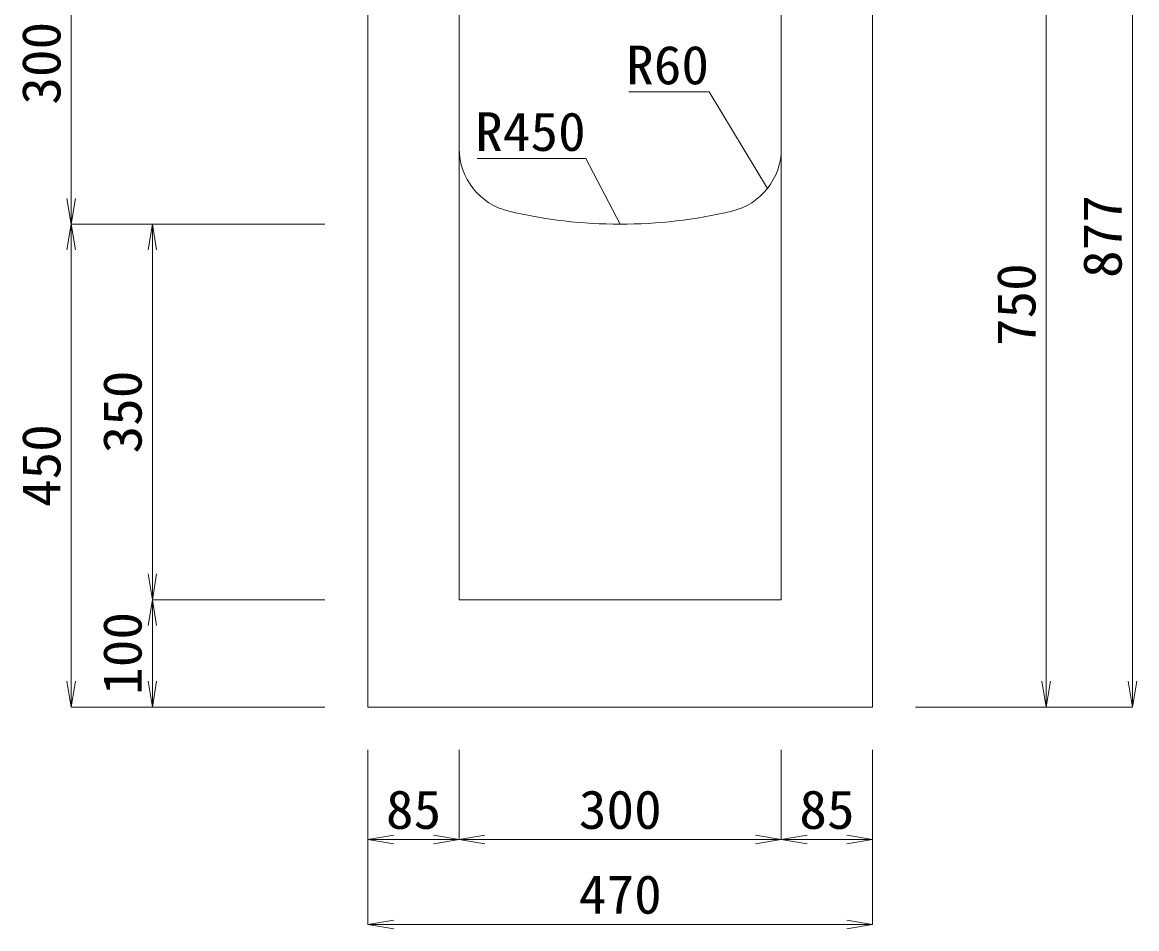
# Model space of a CAD drawing. Units: millimetres at full size. Extents: x -734 to 58102, y 49499 to 87169.
# Drawn here: x 5253 to 6290, y 65266 to 66111 of the extents above; entities that cross this region are included whole.
import ezdxf
from ezdxf.enums import TextEntityAlignment as Align

# ---------------------------------------------------------------- set-up
doc = ezdxf.new("R2010")
doc.units = ezdxf.units.MM
doc.header["$LTSCALE"] = 50
for name, color, linetype, lineweight in [('寸法線', 7, 'Continuous', 13), ('引出線', 4, 'Continuous', 13), ('本体', 2, 'Continuous', 20)]:
    doc.layers.add(name, color=color, linetype=linetype, lineweight=lineweight)
doc.styles.add('ＭＳ 明朝', font='')
doc.styles.get('ＭＳ 明朝').set_extended_font_data('MS Mincho')

# ---------------------------------------------------------------- blocks, each defined once
blk = doc.blocks.new('open_arrow')
at = {"color": 0, "linetype": 'Continuous', "lineweight": -2}
blk.add_lwpolyline([(7.5, 1.25), (0, 0), (7.5, -1.25)], dxfattribs=at)

msp = doc.modelspace()

# ---------------------------------------------------------------- linework, layer by layer
at = {"layer": '寸法線'}
for p, q in [((6286.49, 66349.65), (6286.49, 65472.65)), ((5298.14, 66222.65), (5298.14, 65922.65)), ((6206.23, 66222.65), (6206.23, 65472.65)), ((5298.14, 65922.65), (5298.14, 65472.65)), ((5534.48, 65922.65), (5298.14, 65922.65)), ((5534.48, 65922.65), (5298.14, 65922.65)), ((5373.69, 65572.65), (5373.69, 65922.65)), ((5534.48, 65922.65), (5373.69, 65922.65)), ((5534.48, 65572.65), (5373.69, 65572.65)), ((5373.69, 65472.65), (5373.69, 65572.65)), ((5534.48, 65572.65), (5373.69, 65572.65)), ((5534.48, 65472.65), (5298.14, 65472.65)), ((5534.48, 65472.65), (5373.69, 65472.65)), ((6084.52, 65472.65), (6286.49, 65472.65)), ((6084.52, 65472.65), (6206.23, 65472.65)), ((5574.5, 65432.63), (5574.5, 65270.06)), ((5574.5, 65432.63), (5574.5, 65349.11)), ((5659.5, 65432.63), (5659.5, 65349.11)), ((5659.5, 65432.63), (5659.5, 65349.11)), ((5959.5, 65432.63), (5959.5, 65349.11)), ((5959.5, 65432.63), (5959.5, 65349.11)), ((6044.5, 65432.63), (6044.5, 65270.06)), ((6044.5, 65432.63), (6044.5, 65349.11)), ((5574.5, 65349.11), (5659.5, 65349.11)), ((5659.5, 65349.11), (5959.5, 65349.11)), ((5959.5, 65349.11), (6044.5, 65349.11)), ((5574.5, 65270.06), (6044.5, 65270.06))]:
    msp.add_line(p, q, dxfattribs=at)
at = {"layer": '引出線'}
for points in [[(5946.57, 65955.96), (5892.16, 66045.86), (5817.49, 66045.86)], [(5809.5, 65922.65), (5777.28, 65983.79), (5676.27, 65983.79)]]:
    msp.add_lwpolyline(points, dxfattribs=at)
at = {"layer": '本体'}
for p, q in [((5574.5, 66222.65), (5574.5, 65472.65)), ((5659.5, 65993.17), (5659.5, 66222.65)), ((5959.5, 65993.17), (5959.5, 66222.65)), ((6044.5, 65472.65), (6044.5, 66222.65)), ((5659.5, 65993.17), (5659.5, 65572.65)), ((5959.5, 65993.17), (5959.5, 65572.65)), ((5659.5, 65572.65), (5959.5, 65572.65)), ((5574.5, 65472.65), (6044.5, 65472.65))]:
    msp.add_line(p, q, dxfattribs=at)
for centre, radius, start, end in [((5719.5, 65993.17), 60, 180, 256.65785), ((5899.5, 65993.17), 60, 283.34237, 0), ((5809.5, 66372.65), 450, 256.65777, 283.34225)]:
    msp.add_arc(centre, radius, start, end, dxfattribs=at)

# ---------------------------------------------------------------- block references
at = {"layer": '寸法線', "xscale": 3.2, "yscale": 3.2}
for p, rotation in [((5298.14, 65922.65), 90), ((5298.14, 65922.65), 270), ((5373.69, 65922.65), 270), ((5373.69, 65572.65), 90), ((5373.69, 65572.65), 270), ((5298.14, 65472.65), 90), ((5373.69, 65472.65), 90), ((6206.23, 65472.65), 90), ((6286.49, 65472.65), 90), ((5659.5, 65349.11), 180), ((5959.5, 65349.11), 180), ((6044.5, 65349.11), 180), ((6044.5, 65270.06), 180)]:
    msp.add_blockref('open_arrow', p, dxfattribs=dict(at, rotation=rotation))
for p in [(5574.5, 65349.11), (5659.5, 65349.11), (5959.5, 65349.11), (5574.5, 65270.06)]:
    msp.add_blockref('open_arrow', p, dxfattribs=at)
at = {"layer": '引出線', "xscale": 0.0533, "yscale": 0.0533}
for p, rotation in [((5946.57, 65955.96), 121.2), ((5809.5, 65922.65), 117.8)]:
    msp.add_blockref('open_arrow', p, dxfattribs=dict(at, rotation=rotation))

# ---------------------------------------------------------------- texts
at = {"layer": '寸法線', "style": 'ＭＳ 明朝', "width": 1.05}
for s, p in [('300', (5270.12, 66072.65)), ('877', (6258.47, 65911.15)), ('750', (6178.21, 65847.65)), ('350', (5345.67, 65747.65)), ('450', (5270.12, 65697.65)), ('100', (5345.67, 65522.65))]:
    msp.add_text(s, height=36.03, rotation=90, dxfattribs=at).set_placement(p, align=Align.MIDDLE_CENTER)
for s, p in [('85', (5617, 65377.13)), ('300', (5809.5, 65377.13)), ('85', (6002, 65377.13)), ('470', (5809.5, 65298.08))]:
    msp.add_text(s, height=36.03, dxfattribs=at).set_placement(p, align=Align.MIDDLE_CENTER)
at = {"layer": '引出線', "style": 'ＭＳ 明朝', "width": 1.05}
for s, p in [('R60', (5892.16, 66089.06)), ('R450', (5777.28, 66026.99))]:
    msp.add_text(s, height=36.03, dxfattribs=at).set_placement(p, align=Align.TOP_RIGHT)

doc.saveas('drawing.dxf')
